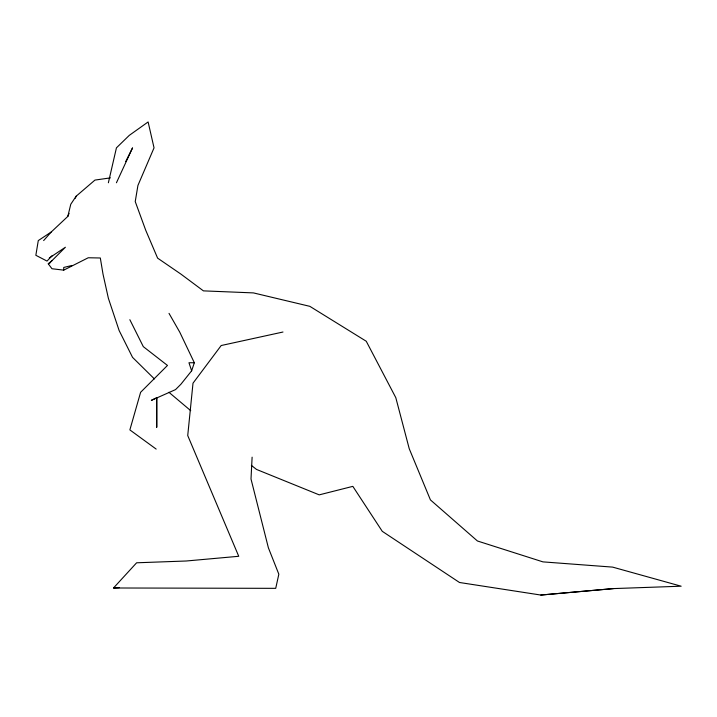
<?xml version="1.0" encoding="UTF-8"?>
<svg xmlns="http://www.w3.org/2000/svg" width="717" height="717" viewBox="0 0 717 717"><rect width="100%" height="100%" fill="white"/><g stroke="black" fill="none" stroke-linecap="round" stroke-linejoin="round"><path stroke-width="1.08" d="M156.727 397.666L156.727 427.215L156.727 397.666L151.359 400.355L175.531 389.609L180.908 384.24L191.645 370.806L194.334 362.748L179.761 332.168L169.015 313.365M252.115 457.177L251.004 478.992L268.391 547.824L278.832 574.2L275.722 588.334L113.51 587.985L136.624 562.791L186.223 560.999L238.743 556.284L187.729 435.551L193.007 383.183L221.195 345.522L282.982 332.025M108.375 182.772L116.432 147.854L129.284 135.37L148.114 121.953L154.038 147.854L137.924 185.461L135.235 201.576L145.721 230.238L157.606 258.129L180.908 274.1L203.413 290.869L253.433 292.903L309.843 306.338L366.253 341.256L395.802 397.666L409.237 448.725L430.433 499.91L477.432 540.985L542.948 561.877L612.614 567.111L681.15 586.201L613.591 588.585L540.815 595.047L459.498 582.491L382.269 531.324L352.836 486.359L319.217 494.864L256.507 469.429L251.362 465.387M43.647 240.58L51.203 232.021L67.828 216.409L70.768 204.264L76.145 196.207L94.949 180.084L110.427 177.87M67.828 216.409L69.074 213.379M75.312 198.224L76.145 196.207M116.432 182.772L132.555 147.854L125.717 161.531M52.251 255.566L47.017 261.078L35.85 255.297L38.279 240.58L51.203 232.021M49.285 263.354L65.399 247.24L49.285 257.986M154.397 378.926L132.555 357.371L119.121 330.51L108.375 298.281L103.006 274.1L100.317 257.986L88.245 257.762L63.732 270.139L51.965 268.732L48.272 263.811L51.965 260.674M48.272 263.811L50.154 262.655M72.13 265.442L63.732 267.45L63.732 270.139M540.815 595.047L613.591 588.585M113.51 587.985L119.354 587.653M194.334 362.748L188.965 362.748L191.645 370.806M156.163 449.084L129.867 429.904L140.613 392.298L167.473 365.437L143.301 346.634L129.849 319.701M168.907 392.28L190.731 410.671"/></g></svg>
